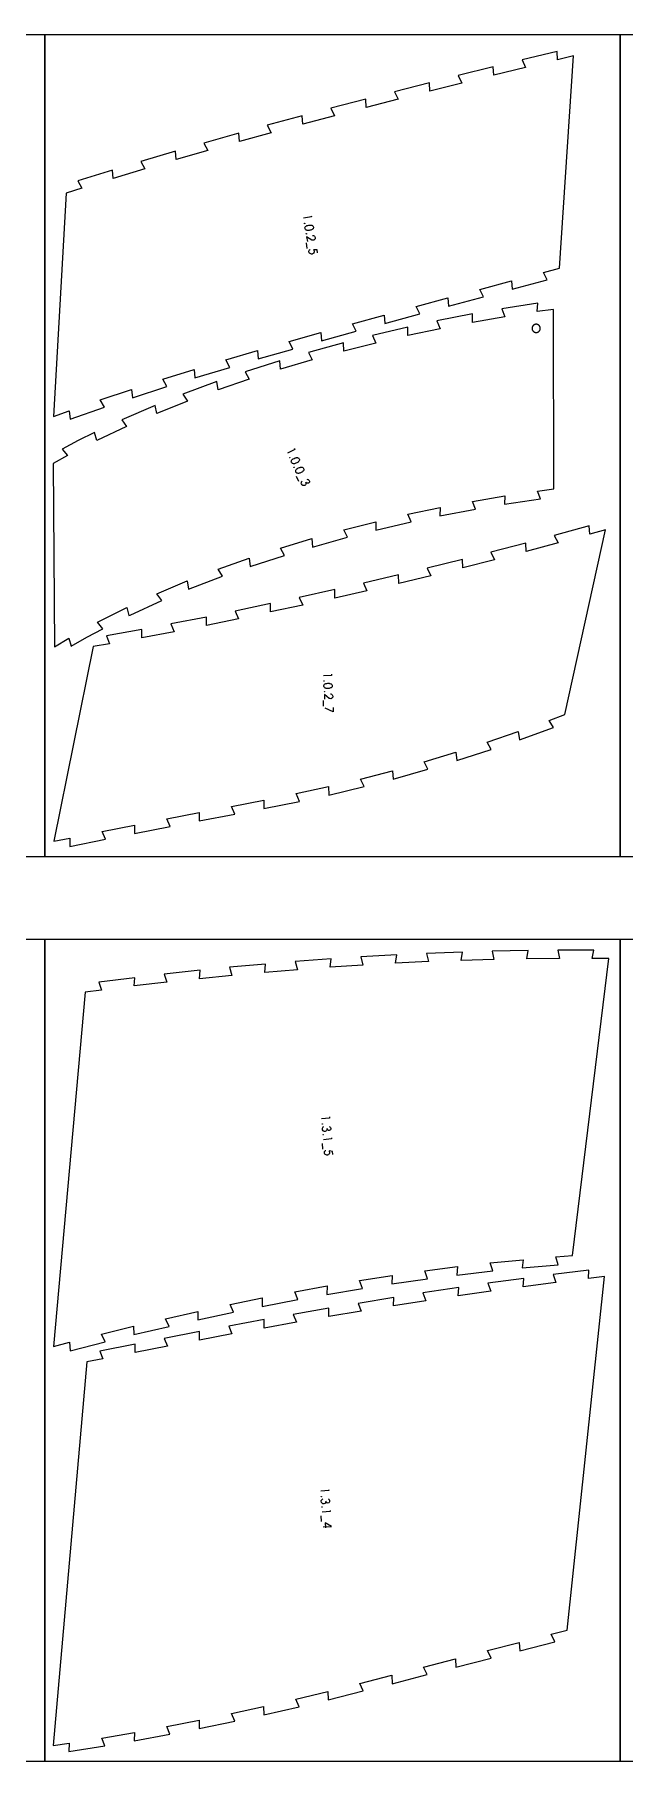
# Model space of a CAD drawing. Header units: millimetres. Extents: x -7040 to -2840, y -1100 to 1000.
# Drawn here: x -5653 to -4935, y -1100 to 1000 of the extents above; entities that cross this region are included whole.
import ezdxf

# ---------------------------------------------------------------- set-up
doc = ezdxf.new("R2010")
doc.units = ezdxf.units.MM
doc.header["$MEASUREMENT"] = 0
for name, color, linetype, true_color in [('Default', 18, 'Continuous', 0x000000), ('nest_recut pieces$l_engrave_text', 5, 'Continuous', 0x0000ff), ('nest_recut pieces$l_inner_cut', 3, 'Continuous', 0x00ff00), ('nest_recut pieces$l_outer_cut', 1, 'Continuous', 0xff0000), ('nest_recut pieces$sheet', 18, 'Continuous', 0x000000)]:
    doc.layers.add(name, color=color, linetype=linetype, true_color=true_color)

msp = doc.modelspace()

# ---------------------------------------------------------------- linework, layer by layer
at = {"layer": 'Default'}
for points in [[(-6340.5, -1100), (-6340.5, -100), (-5640.5, -100), (-5640.5, -1100)], [(-5640.5, -1100), (-5640.5, -100), (-4940.5, -100), (-4940.5, -1100)], [(-4940.5, -1100), (-4940.5, -100), (-4240.5, -100), (-4240.5, -1100)]]:
    msp.add_lwpolyline(points, close=True, dxfattribs=at)
at = {"layer": 'nest_recut pieces$l_engrave_text'}
for points in [[(-5316.3, 779.6), (-5316.1, 778.2), (-5325.7, 776.6)], [(-5322.7, 746.6), (-5321.6, 739.9)], [(-5314.7, 755.7), (-5314.3, 755.6), (-5313.6, 755.5), (-5313, 755.3), (-5312.6, 754.9), (-5312, 754.2), (-5311.6, 753.3), (-5311.5, 752.7), (-5311.6, 752.2), (-5311.7, 751.6), (-5312, 751.1), (-5312.8, 750.3), (-5313.3, 750), (-5313.8, 749.9), (-5314.8, 749.9), (-5315.1, 749.9), (-5315.2, 750), (-5315.6, 750.1), (-5322, 754.2), (-5321, 748.5)], [(-5308.7, 734.5), (-5309.3, 738.1), (-5313.6, 738.3), (-5313.3, 737.7), (-5313, 736.9), (-5312.9, 736.1), (-5313, 735.4), (-5313.1, 734.8), (-5313.4, 734.2), (-5314, 733.7), (-5314.7, 733.3), (-5315.4, 733.1), (-5316.2, 733.1), (-5317, 733.3), (-5317.7, 733.6), (-5318.4, 734.1), (-5318.9, 734.7), (-5319.2, 735.6), (-5319.2, 736.4), (-5319, 737.2), (-5318.6, 738), (-5318.1, 738.4), (-5317.8, 738.6), (-5317.7, 738.7)], [(-5337.1, 496.5), (-5336.5, 495.2), (-5345.4, 491.1)], [(-5334.7, 463), (-5331.8, 456.9)], [(-5321.6, 459.2), (-5320.6, 459), (-5320, 458.8), (-5319.4, 458.3), (-5318.9, 457.6), (-5318.6, 456.7), (-5318.7, 455.8), (-5319.2, 455), (-5319.9, 454.4), (-5320.8, 454.3), (-5321.7, 454.5), (-5322.5, 455), (-5323.1, 455.8), (-5322.8, 454.4), (-5322.9, 453.2), (-5323.3, 452.4), (-5324.1, 451.8), (-5324.7, 451.6), (-5325.4, 451.5), (-5326.1, 451.5), (-5326.7, 451.7), (-5327.6, 452.5), (-5328.4, 453.7), (-5328.6, 454.5), (-5328.4, 455.4), (-5328.1, 456.1), (-5327.5, 456.9)], [(-5291.7, 222.2), (-5291.6, 220.7), (-5301.4, 220.3)], [(-5302, 190.2), (-5301.7, 183.4)], [(-5293, 198.2), (-5292.5, 198.1), (-5291.8, 197.9), (-5291.3, 197.6), (-5290.9, 197.2), (-5290.4, 196.4), (-5290.1, 195.4), (-5290.1, 194.9), (-5290.3, 194.3), (-5290.5, 193.8), (-5290.8, 193.3), (-5291.7, 192.7), (-5292.2, 192.4), (-5292.7, 192.3), (-5293.7, 192.4), (-5294, 192.5), (-5294.1, 192.6), (-5294.5, 192.8), (-5300.4, 197.6), (-5300.1, 191.8)], [(-5289.8, 181.8), (-5289.6, 176.2), (-5299.6, 180.9)], [(-5294.2, -316.2), (-5294, -317.6), (-5303.8, -318.5)], [(-5294.7, -327.7), (-5293.8, -328.2), (-5293.3, -328.6), (-5292.8, -329.2), (-5292.6, -330.1), (-5292.7, -331), (-5293.1, -331.8), (-5293.8, -332.4), (-5294.7, -332.7), (-5295.6, -332.6), (-5296.3, -332), (-5296.9, -331.3), (-5297.2, -330.4), (-5297.4, -331.8), (-5297.9, -332.8), (-5298.6, -333.5), (-5299.5, -333.8), (-5300.2, -333.8), (-5300.9, -333.6), (-5301.4, -333.4), (-5301.9, -333), (-5302.6, -331.9), (-5302.9, -330.5), (-5302.8, -329.7), (-5302.4, -328.9), (-5301.8, -328.4), (-5301, -327.8)], [(-5303.1, -348.6), (-5302.5, -355.3)], [(-5291.9, -341.6), (-5291.8, -343), (-5301.5, -343.9)], [(-5290.1, -361.8), (-5290.4, -358.1), (-5294.6, -357.6), (-5294.4, -358.2), (-5294.2, -359.1), (-5294.1, -359.9), (-5294.2, -360.5), (-5294.4, -361.2), (-5294.8, -361.7), (-5295.4, -362.2), (-5296.1, -362.5), (-5296.8, -362.6), (-5297.6, -362.6), (-5298.4, -362.4), (-5299.1, -362), (-5299.7, -361.4), (-5300.1, -360.8), (-5300.4, -359.8), (-5300.3, -359.1), (-5300.1, -358.2), (-5299.6, -357.5), (-5299.2, -357.2), (-5298.8, -357), (-5298.7, -356.9)], [(-5295.3, -769.3), (-5295.2, -770.7), (-5304.9, -771.4)], [(-5296, -780.7), (-5295.1, -781.2), (-5294.6, -781.7), (-5294.2, -782.3), (-5294, -783.2), (-5294.1, -784.1), (-5294.5, -784.9), (-5295.2, -785.5), (-5296, -785.8), (-5296.9, -785.6), (-5297.3, -785.4), (-5297.7, -785.1), (-5298.2, -784.3), (-5298.5, -783.4), (-5298.8, -784.8), (-5299.3, -785.9), (-5299.9, -786.5), (-5300.9, -786.8), (-5301.6, -786.8), (-5302.3, -786.6), (-5302.8, -786.3), (-5303.3, -785.9), (-5304, -784.9), (-5304.3, -783.5), (-5304.2, -782.6), (-5303.7, -781.9), (-5303.1, -781.4), (-5302.3, -780.8)], [(-5293.4, -794.7), (-5293.3, -796.2), (-5303.1, -796.9)], [(-5304.7, -801.5), (-5304.2, -808.3)], [(-5301.8, -814.8), (-5291.7, -814.1), (-5299.6, -809.9), (-5299.2, -816)]]:
    msp.add_lwpolyline(points, dxfattribs=at)
for points in [[(-5324.2, 770.3), (-5324.2, 770.1), (-5324.4, 770), (-5324.6, 770.1), (-5324.7, 770.2), (-5324.6, 770.4), (-5324.5, 770.5), (-5324.3, 770.5)], [(-5323.7, 765.8), (-5323.3, 766.4), (-5322.6, 767), (-5321.7, 767.6), (-5321.6, 767.6), (-5321.4, 767.7), (-5321.1, 767.8), (-5320.7, 767.9), (-5319.5, 768.1), (-5318.2, 768.3), (-5317.7, 768.3), (-5317.4, 768.3), (-5317.1, 768.3), (-5317, 768.3), (-5315.8, 768.1), (-5315.3, 767.9), (-5315, 767.7), (-5314.3, 767.2), (-5314, 766.6), (-5313.7, 765.9), (-5313.7, 765.1), (-5313.9, 764.3), (-5314.2, 763.8), (-5314.8, 763.2), (-5315.4, 762.8), (-5316.2, 762.4), (-5316.9, 762.2), (-5318, 762), (-5318.9, 761.8), (-5319.8, 761.7), (-5320.6, 761.7), (-5321.2, 761.8), (-5321.9, 762), (-5322.6, 762.3), (-5323.1, 762.7), (-5323.5, 763.1), (-5323.8, 763.6), (-5323.9, 764.2), (-5324, 765)], [(-5322.1, 757.7), (-5322.1, 757.5), (-5322.3, 757.4), (-5322.5, 757.5), (-5322.6, 757.6), (-5322.5, 757.8), (-5322.4, 757.9), (-5322.2, 757.9)], [(-5342.3, 485.5), (-5342.3, 485.3), (-5342.4, 485.2), (-5342.6, 485.2), (-5342.7, 485.3), (-5342.7, 485.4), (-5342.6, 485.6), (-5342.4, 485.6)], [(-5340.6, 481.3), (-5340.4, 482), (-5339.9, 482.7), (-5339.1, 483.5), (-5339.1, 483.5), (-5338.9, 483.6), (-5338.6, 483.8), (-5338.3, 484.1), (-5337.2, 484.6), (-5336, 485.1), (-5335.5, 485.2), (-5335.2, 485.3), (-5334.9, 485.4), (-5334.8, 485.5), (-5333.6, 485.5), (-5333.1, 485.5), (-5332.7, 485.4), (-5332, 485.1), (-5331.4, 484.6), (-5331, 484), (-5330.8, 483.2), (-5330.8, 482.4), (-5331, 481.8), (-5331.4, 481.1), (-5331.8, 480.6), (-5332.5, 480), (-5333.2, 479.6), (-5334.1, 479.1), (-5335, 478.6), (-5335.8, 478.4), (-5336.6, 478.1), (-5337.2, 478), (-5337.9, 478), (-5338.6, 478.2), (-5339.2, 478.4), (-5339.7, 478.7), (-5340.1, 479.1), (-5340.4, 479.6), (-5340.7, 480.4)], [(-5337, 473.9), (-5336.9, 473.7), (-5337.1, 473.6), (-5337.2, 473.6), (-5337.4, 473.7), (-5337.4, 473.9), (-5337.3, 474), (-5337.1, 474)], [(-5335.3, 469.7), (-5335, 470.4), (-5334.6, 471.1), (-5333.8, 471.9), (-5333.7, 471.9), (-5333.5, 472.1), (-5333.3, 472.2), (-5332.9, 472.5), (-5331.8, 473), (-5330.6, 473.5), (-5330.2, 473.6), (-5329.8, 473.7), (-5329.6, 473.8), (-5329.5, 473.9), (-5328.2, 473.9), (-5327.7, 473.9), (-5327.4, 473.8), (-5326.6, 473.5), (-5326.1, 473), (-5325.7, 472.4), (-5325.4, 471.6), (-5325.4, 470.8), (-5325.6, 470.2), (-5326, 469.5), (-5326.5, 469), (-5327.2, 468.4), (-5327.8, 468), (-5328.7, 467.5), (-5329.6, 467.1), (-5330.4, 466.8), (-5331.2, 466.5), (-5331.8, 466.4), (-5332.5, 466.4), (-5333.3, 466.6), (-5333.9, 466.8), (-5334.3, 467.1), (-5334.8, 467.5), (-5335.1, 468), (-5335.3, 468.8)], [(-5300.7, 213.8), (-5300.7, 213.7), (-5300.9, 213.6), (-5301, 213.6), (-5301.1, 213.8), (-5301.1, 214), (-5300.9, 214.1), (-5300.7, 214)], [(-5300.7, 209.3), (-5300.2, 209.9), (-5299.5, 210.4), (-5298.5, 210.8), (-5298.4, 210.8), (-5298.2, 210.9), (-5297.9, 210.9), (-5297.4, 211), (-5296.2, 211.1), (-5294.9, 211.1), (-5294.4, 211.1), (-5294.1, 211), (-5293.8, 211), (-5293.7, 211), (-5292.5, 210.6), (-5292.1, 210.4), (-5291.8, 210.2), (-5291.2, 209.6), (-5290.9, 208.9), (-5290.8, 208.3), (-5290.8, 207.4), (-5291.1, 206.7), (-5291.5, 206.2), (-5292.2, 205.7), (-5292.8, 205.4), (-5293.7, 205.1), (-5294.4, 204.9), (-5295.4, 204.8), (-5296.4, 204.8), (-5297.3, 204.8), (-5298.1, 204.9), (-5298.7, 205), (-5299.3, 205.3), (-5300, 205.7), (-5300.4, 206.1), (-5300.8, 206.6), (-5301, 207.2), (-5301.1, 207.7), (-5301, 208.5)], [(-5300.1, 201.1), (-5300.1, 200.9), (-5300.3, 200.8), (-5300.4, 200.9), (-5300.5, 201.1), (-5300.5, 201.2), (-5300.3, 201.3), (-5300.1, 201.2)], [(-5302.7, -324.9), (-5302.8, -325), (-5303, -325.1), (-5303.1, -325.1), (-5303.2, -324.9), (-5303.2, -324.8), (-5303, -324.7), (-5302.8, -324.7)], [(-5301.6, -337.6), (-5301.7, -337.8), (-5301.8, -337.8), (-5302, -337.8), (-5302.1, -337.6), (-5302, -337.5), (-5301.9, -337.4), (-5301.7, -337.4)], [(-5304, -777.8), (-5304, -778), (-5304.2, -778.1), (-5304.4, -778), (-5304.4, -777.9), (-5304.4, -777.7), (-5304.2, -777.6), (-5304.1, -777.7)], [(-5303.1, -790.6), (-5303.1, -790.7), (-5303.3, -790.8), (-5303.5, -790.8), (-5303.5, -790.6), (-5303.5, -790.4), (-5303.3, -790.4), (-5303.1, -790.4)]]:
    msp.add_lwpolyline(points, close=True, dxfattribs=at)
at = {"layer": 'nest_recut pieces$l_inner_cut'}
msp.add_lwpolyline([(-5040.7, 638.1), (-5040.5, 638.2), (-5040.4, 638.3), (-5040.2, 638.4), (-5040.1, 638.4), (-5039.9, 638.5), (-5039.8, 638.6), (-5039.7, 638.8), (-5039.5, 638.9), (-5039.4, 639), (-5039.3, 639.1), (-5039.2, 639.2), (-5039, 639.4), (-5038.9, 639.5), (-5038.8, 639.6), (-5038.7, 639.8), (-5038.6, 639.9), (-5038.5, 640), (-5038.4, 640.2), (-5038.4, 640.4), (-5038.3, 640.5), (-5038.2, 640.7), (-5038.1, 640.8), (-5038.1, 641), (-5038, 641.2), (-5038, 641.3), (-5037.9, 641.5), (-5037.9, 641.7), (-5037.9, 641.8), (-5037.8, 642), (-5037.8, 642.2), (-5037.8, 642.3), (-5037.8, 642.5), (-5037.8, 642.7), (-5037.8, 642.9), (-5037.8, 643), (-5037.8, 643.2), (-5037.8, 643.4), (-5037.9, 643.6), (-5037.9, 643.7), (-5037.9, 643.9), (-5038, 644.1), (-5038, 644.2), (-5038.1, 644.4), (-5038.2, 644.6), (-5038.2, 644.7), (-5038.3, 644.9), (-5038.4, 645), (-5038.5, 645.2), (-5038.6, 645.3), (-5038.7, 645.5), (-5038.8, 645.6), (-5038.9, 645.7), (-5039, 645.9), (-5039.1, 646), (-5039.2, 646.1), (-5039.3, 646.3), (-5039.5, 646.4), (-5039.6, 646.5), (-5039.7, 646.6), (-5039.9, 646.7), (-5040, 646.8), (-5040.1, 646.9), (-5040.3, 647), (-5040.4, 647.1), (-5040.6, 647.2), (-5040.8, 647.2), (-5040.9, 647.3), (-5041.1, 647.4), (-5041.2, 647.4), (-5041.4, 647.5), (-5041.6, 647.5), (-5041.7, 647.5), (-5041.9, 647.6), (-5042.1, 647.6), (-5042.3, 647.6), (-5042.4, 647.6), (-5042.6, 647.7), (-5042.8, 647.7), (-5043, 647.7), (-5043.1, 647.6), (-5043.3, 647.6), (-5043.5, 647.6), (-5043.6, 647.6), (-5043.8, 647.6), (-5044, 647.5), (-5044.2, 647.5), (-5044.3, 647.4), (-5044.5, 647.4), (-5044.6, 647.3), (-5044.8, 647.2), (-5045, 647.2), (-5045.1, 647.1), (-5045.3, 647), (-5045.4, 646.9), (-5045.6, 646.8), (-5045.7, 646.7), (-5045.8, 646.6), (-5046, 646.5), (-5046.1, 646.4), (-5046.2, 646.3), (-5046.4, 646.2), (-5046.5, 646), (-5046.6, 645.9), (-5046.7, 645.8), (-5046.8, 645.6), (-5046.9, 645.5), (-5047, 645.3), (-5047.1, 645.2), (-5047.2, 645), (-5047.3, 644.9), (-5047.3, 644.7), (-5047.4, 644.6), (-5047.5, 644.4), (-5047.5, 644.2), (-5047.6, 644.1), (-5047.6, 643.9), (-5047.7, 643.7), (-5047.7, 643.6), (-5047.7, 643.4), (-5047.8, 643.2), (-5047.8, 643.1), (-5047.8, 642.9), (-5047.8, 642.7), (-5047.8, 642.5), (-5047.8, 642.4), (-5047.8, 642.2), (-5047.8, 642), (-5047.7, 641.8), (-5047.7, 641.7), (-5047.7, 641.5), (-5047.6, 641.3), (-5047.6, 641.2), (-5047.5, 641), (-5047.5, 640.8), (-5047.4, 640.7), (-5047.3, 640.5), (-5047.2, 640.4), (-5047.2, 640.2), (-5047.1, 640.1), (-5047, 639.9), (-5046.9, 639.8), (-5046.8, 639.6), (-5046.7, 639.5), (-5046.6, 639.4), (-5046.4, 639.2), (-5046.3, 639.1), (-5046.2, 639), (-5046.1, 638.9), (-5045.9, 638.8), (-5045.8, 638.7), (-5045.7, 638.6), (-5045.5, 638.5), (-5045.4, 638.4), (-5045.2, 638.3), (-5045.1, 638.2), (-5044.9, 638.1), (-5044.7, 638.1), (-5044.6, 638), (-5044.4, 637.9), (-5044.3, 637.9), (-5044.1, 637.8), (-5043.9, 637.8), (-5043.8, 637.7), (-5043.6, 637.7), (-5043.4, 637.7), (-5043.2, 637.7), (-5043.1, 637.7), (-5042.9, 637.7), (-5042.7, 637.7), (-5042.5, 637.7), (-5042.4, 637.7), (-5042.2, 637.7), (-5042, 637.7), (-5041.9, 637.7), (-5041.7, 637.8), (-5041.5, 637.8), (-5041.3, 637.9), (-5041.2, 637.9), (-5041, 638), (-5040.9, 638)], close=True, dxfattribs=at)
at = {"layer": 'nest_recut pieces$l_outer_cut'}
for points in [[(-5629.8, 535.5), (-5611, 542.4), (-5609.5, 532.3), (-5568, 547), (-5573.2, 555.8), (-5535.2, 568.5), (-5534, 558.4), (-5492.1, 571.9), (-5497, 580.9), (-5458.8, 592.8), (-5457.8, 582.6), (-5415.6, 595.3), (-5420.4, 604.3), (-5381.9, 615.6), (-5381.1, 605.5), (-5338.7, 617.6), (-5343.4, 626.7), (-5304.8, 637.6), (-5304.1, 627.4), (-5261.6, 639.2), (-5266.2, 648.3), (-5227.5, 658.9), (-5226.9, 648.7), (-5184.3, 660.2), (-5188.9, 669.4), (-5150.2, 679.8), (-5149.5, 669.6), (-5106.9, 681), (-5111.4, 690.1), (-5072.7, 700.5), (-5072.1, 690.3), (-5029.5, 701.6), (-5034, 710.8), (-5014.6, 715.9), (-4997.5, 974), (-5016.9, 969.3), (-5017.3, 979.5), (-5060, 969.1), (-5055.7, 959.9), (-5094.5, 950.4), (-5095, 960.6), (-5137.6, 950), (-5133.3, 940.8), (-5172.1, 931.1), (-5172.6, 941.3), (-5215.2, 930.5), (-5210.8, 921.3), (-5249.5, 911.4), (-5250.1, 921.6), (-5292.6, 910.5), (-5288.2, 901.3), (-5326.8, 891), (-5327.5, 901.2), (-5369.9, 889.7), (-5365.3, 880.6), (-5403.8, 869.9), (-5404.6, 880.1), (-5446.9, 868.1), (-5442.3, 859.1), (-5480.7, 848), (-5481.6, 858.1), (-5523.7, 845.6), (-5519, 836.6), (-5557.2, 825), (-5558.2, 835.2), (-5600.2, 822.1), (-5595.3, 813.2), (-5614.4, 807.1)], [(-5628.6, 255.5), (-5611.4, 265.8), (-5608.3, 256.1), (-5589.2, 267), (-5569.8, 277.5), (-5576.4, 285.3), (-5558.6, 294.5), (-5540.6, 303.3), (-5538.3, 293.4), (-5536.7, 294.1), (-5498.2, 311.8), (-5504.2, 320), (-5467.2, 335.5), (-5465.5, 325.4), (-5424.3, 341.2), (-5429.8, 349.8), (-5392, 363.1), (-5390.8, 353), (-5348.9, 366.6), (-5353.9, 375.5), (-5315.5, 387), (-5314.7, 376.8), (-5272.2, 388.6), (-5276.8, 397.7), (-5238, 407.5), (-5237.7, 397.3), (-5194.7, 407.3), (-5198.9, 416.6), (-5159.7, 424.8), (-5159.8, 414.6), (-5116.5, 422.8), (-5120.3, 432.2), (-5080.8, 439), (-5081.3, 428.8), (-5037.7, 435.3), (-5041.2, 444.9), (-5021.3, 447.5), (-5021.6, 665.8), (-5041.4, 663.1), (-5040.9, 673.2), (-5084.5, 666.5), (-5080.9, 656.9), (-5120.4, 650), (-5120.3, 660.2), (-5163.5, 651.7), (-5159.7, 642.3), (-5198.8, 633.9), (-5199.1, 644.1), (-5242, 634.1), (-5237.8, 624.8), (-5276.6, 614.9), (-5277.3, 625.1), (-5319.8, 613.4), (-5315.2, 604.3), (-5353.6, 592.9), (-5354.7, 603.1), (-5396.6, 589.7), (-5391.7, 580.8), (-5429.6, 567.8), (-5431.2, 577.9), (-5472.5, 562.7), (-5467.1, 554), (-5504.3, 539.2), (-5506.4, 549.1), (-5546.9, 531.6), (-5541.1, 523.3), (-5577.3, 506.2), (-5580.1, 516), (-5599.7, 506.2), (-5619.3, 496), (-5612.9, 488), (-5630.5, 478.4)], [(-5629.6, 19), (-5609.9, 22.9), (-5609.9, 12.7), (-5566.7, 21.4), (-5570.6, 30.8), (-5531.3, 38.6), (-5531.3, 28.4), (-5488.1, 36.9), (-5492, 46.3), (-5452.6, 53.9), (-5452.7, 43.7), (-5409.4, 52), (-5413.2, 61.4), (-5373.9, 69), (-5373.9, 58.8), (-5330.6, 67.5), (-5334.6, 76.9), (-5295.4, 85.4), (-5295, 75.2), (-5252.1, 85.4), (-5256.4, 94.6), (-5217.6, 104.7), (-5216.8, 94.5), (-5174.4, 106.5), (-5179, 115.6), (-5140.7, 127.2), (-5139.5, 117.1), (-5097.5, 130.6), (-5102.5, 139.5), (-5064.6, 152.5), (-5063.1, 142.4), (-5021.6, 157.3), (-5026.9, 166), (-5008.1, 173), (-4958.5, 397.7), (-4977.7, 392.3), (-4978.4, 402.5), (-5020.8, 390.8), (-5016.2, 381.7), (-5054.8, 371.4), (-5055.4, 381.5), (-5097.9, 370.4), (-5093.5, 361.2), (-5132.2, 351.4), (-5132.6, 361.6), (-5175.3, 351.1), (-5171, 341.8), (-5209.8, 332.6), (-5210.2, 342.8), (-5253, 332.8), (-5248.8, 323.5), (-5287.7, 314.8), (-5287.9, 325), (-5330.9, 315.5), (-5326.7, 306.2), (-5365.8, 297.8), (-5365.9, 308), (-5408.9, 298.9), (-5404.9, 289.6), (-5444, 281.5), (-5444, 291.7), (-5487.1, 283.2), (-5483.2, 273.8), (-5522.5, 266.3), (-5522.3, 276.5), (-5565.5, 268.7), (-5561.8, 259.2), (-5581.5, 255.8)], [(-5629.7, -595.4), (-5610.3, -590.3), (-5609.7, -600.5), (-5567, -589.6), (-5571.4, -580.4), (-5532.5, -570.8), (-5532.2, -581), (-5489.2, -570.9), (-5493.5, -561.6), (-5454.4, -552.8), (-5454.2, -563), (-5411.1, -553.7), (-5415.2, -544.4), (-5375.9, -536.4), (-5376, -546.6), (-5332.7, -538.3), (-5336.5, -528.8), (-5297.1, -521.8), (-5297.4, -532), (-5253.9, -524.7), (-5257.5, -515.1), (-5217.9, -509), (-5218.5, -519.2), (-5174.8, -513), (-5178.2, -503.4), (-5138.5, -498.3), (-5139.3, -508.5), (-5095.5, -503.5), (-5098.6, -493.7), (-5058.7, -489.8), (-5059.9, -499.9), (-5015.9, -496.1), (-5018.8, -486.3), (-4998.8, -484.8), (-4954.5, -123.6), (-4974.5, -123.5), (-4972.5, -113.5), (-5016.4, -113.6), (-5014.4, -123.5), (-5054.3, -124), (-5052.5, -113.9), (-5096.4, -114.8), (-5094.2, -124.7), (-5134.1, -125.9), (-5132.5, -115.8), (-5176.3, -117.5), (-5173.9, -127.4), (-5213.8, -129.3), (-5212.4, -119.2), (-5256.2, -121.7), (-5253.6, -131.6), (-5293.5, -134.2), (-5292.2, -124.1), (-5336, -127.3), (-5333.3, -137.2), (-5373, -140.5), (-5372, -130.3), (-5415.7, -134.3), (-5412.8, -144.1), (-5452.5, -148.1), (-5451.6, -137.9), (-5495.2, -142.7), (-5492.2, -152.4), (-5531.8, -157), (-5531.1, -146.9), (-5574.6, -152.3), (-5571.4, -161.9), (-5591.2, -164.5)], [(-5630.5, -1080.7), (-5610.7, -1077.8), (-5611.1, -1087.9), (-5567.5, -1081), (-5571.1, -1071.5), (-5531.5, -1064.7), (-5531.7, -1074.9), (-5488.3, -1067), (-5492.1, -1057.6), (-5452.8, -1049.9), (-5452.7, -1060.1), (-5409.5, -1051.2), (-5413.5, -1041.8), (-5374.3, -1033.2), (-5374, -1043.4), (-5331.1, -1033.4), (-5335.3, -1024.1), (-5296.3, -1014.8), (-5295.9, -1024.9), (-5253.1, -1014.3), (-5257.4, -1005.1), (-5218.5, -995.2), (-5218, -1005.4), (-5175.3, -994.4), (-5179.7, -985.2), (-5140.9, -975.2), (-5140.4, -985.4), (-5097.7, -974.3), (-5102.1, -965.1), (-5063.3, -955.2), (-5062.8, -965.3), (-5020, -954.5), (-5024.4, -945.3), (-5005, -940.5), (-4959.5, -510.3), (-4979.3, -512.7), (-4978.6, -502.5), (-5022.1, -507.9), (-5018.9, -517.6), (-5058.5, -522.7), (-5057.9, -512.5), (-5101.4, -518.5), (-5098, -528.2), (-5137.5, -533.9), (-5137, -523.7), (-5180.5, -530.2), (-5177, -539.8), (-5216.4, -546), (-5216.1, -535.8), (-5259.4, -542.9), (-5255.8, -552.4), (-5295.2, -559.1), (-5294.9, -548.9), (-5338.2, -556.4), (-5334.5, -565.9), (-5373.8, -572.9), (-5373.6, -562.7), (-5416.8, -570.6), (-5413, -580.1), (-5452.2, -587.5), (-5452.2, -577.3), (-5495.3, -585.5), (-5491.4, -595), (-5530.6, -602.6), (-5530.6, -592.4), (-5573.7, -600.9), (-5569.8, -610.3), (-5589.3, -614.2)]]:
    msp.add_lwpolyline(points, close=True, dxfattribs=at)
at = {"layer": 'nest_recut pieces$sheet'}
for points in [[(-6340.5, 0), (-6340.5, 1000), (-5640.5, 1000), (-5640.5, 0)], [(-5640.5, 0), (-5640.5, 1000), (-4940.5, 1000), (-4940.5, 0)], [(-4940.5, 0), (-4940.5, 1000), (-4240.5, 1000), (-4240.5, 0)]]:
    msp.add_lwpolyline(points, close=True, dxfattribs=at)

doc.saveas('drawing.dxf')
